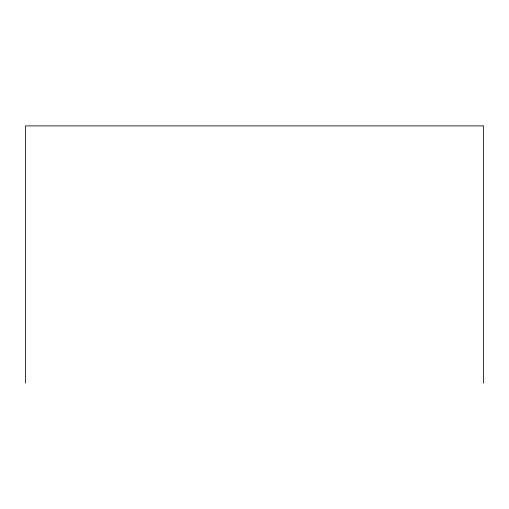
<?xml version="1.0" encoding="UTF-8"?>
<svg xmlns="http://www.w3.org/2000/svg" width="509" height="509" viewBox="0 0 509 509"><rect width="100%" height="100%" fill="white"/><g stroke="black" fill="none" stroke-linecap="round" stroke-linejoin="round"><path stroke-width="0.76" d="M483.55 383.105L483.55 125.895L25.45 125.895L25.45 383.105"/></g></svg>
